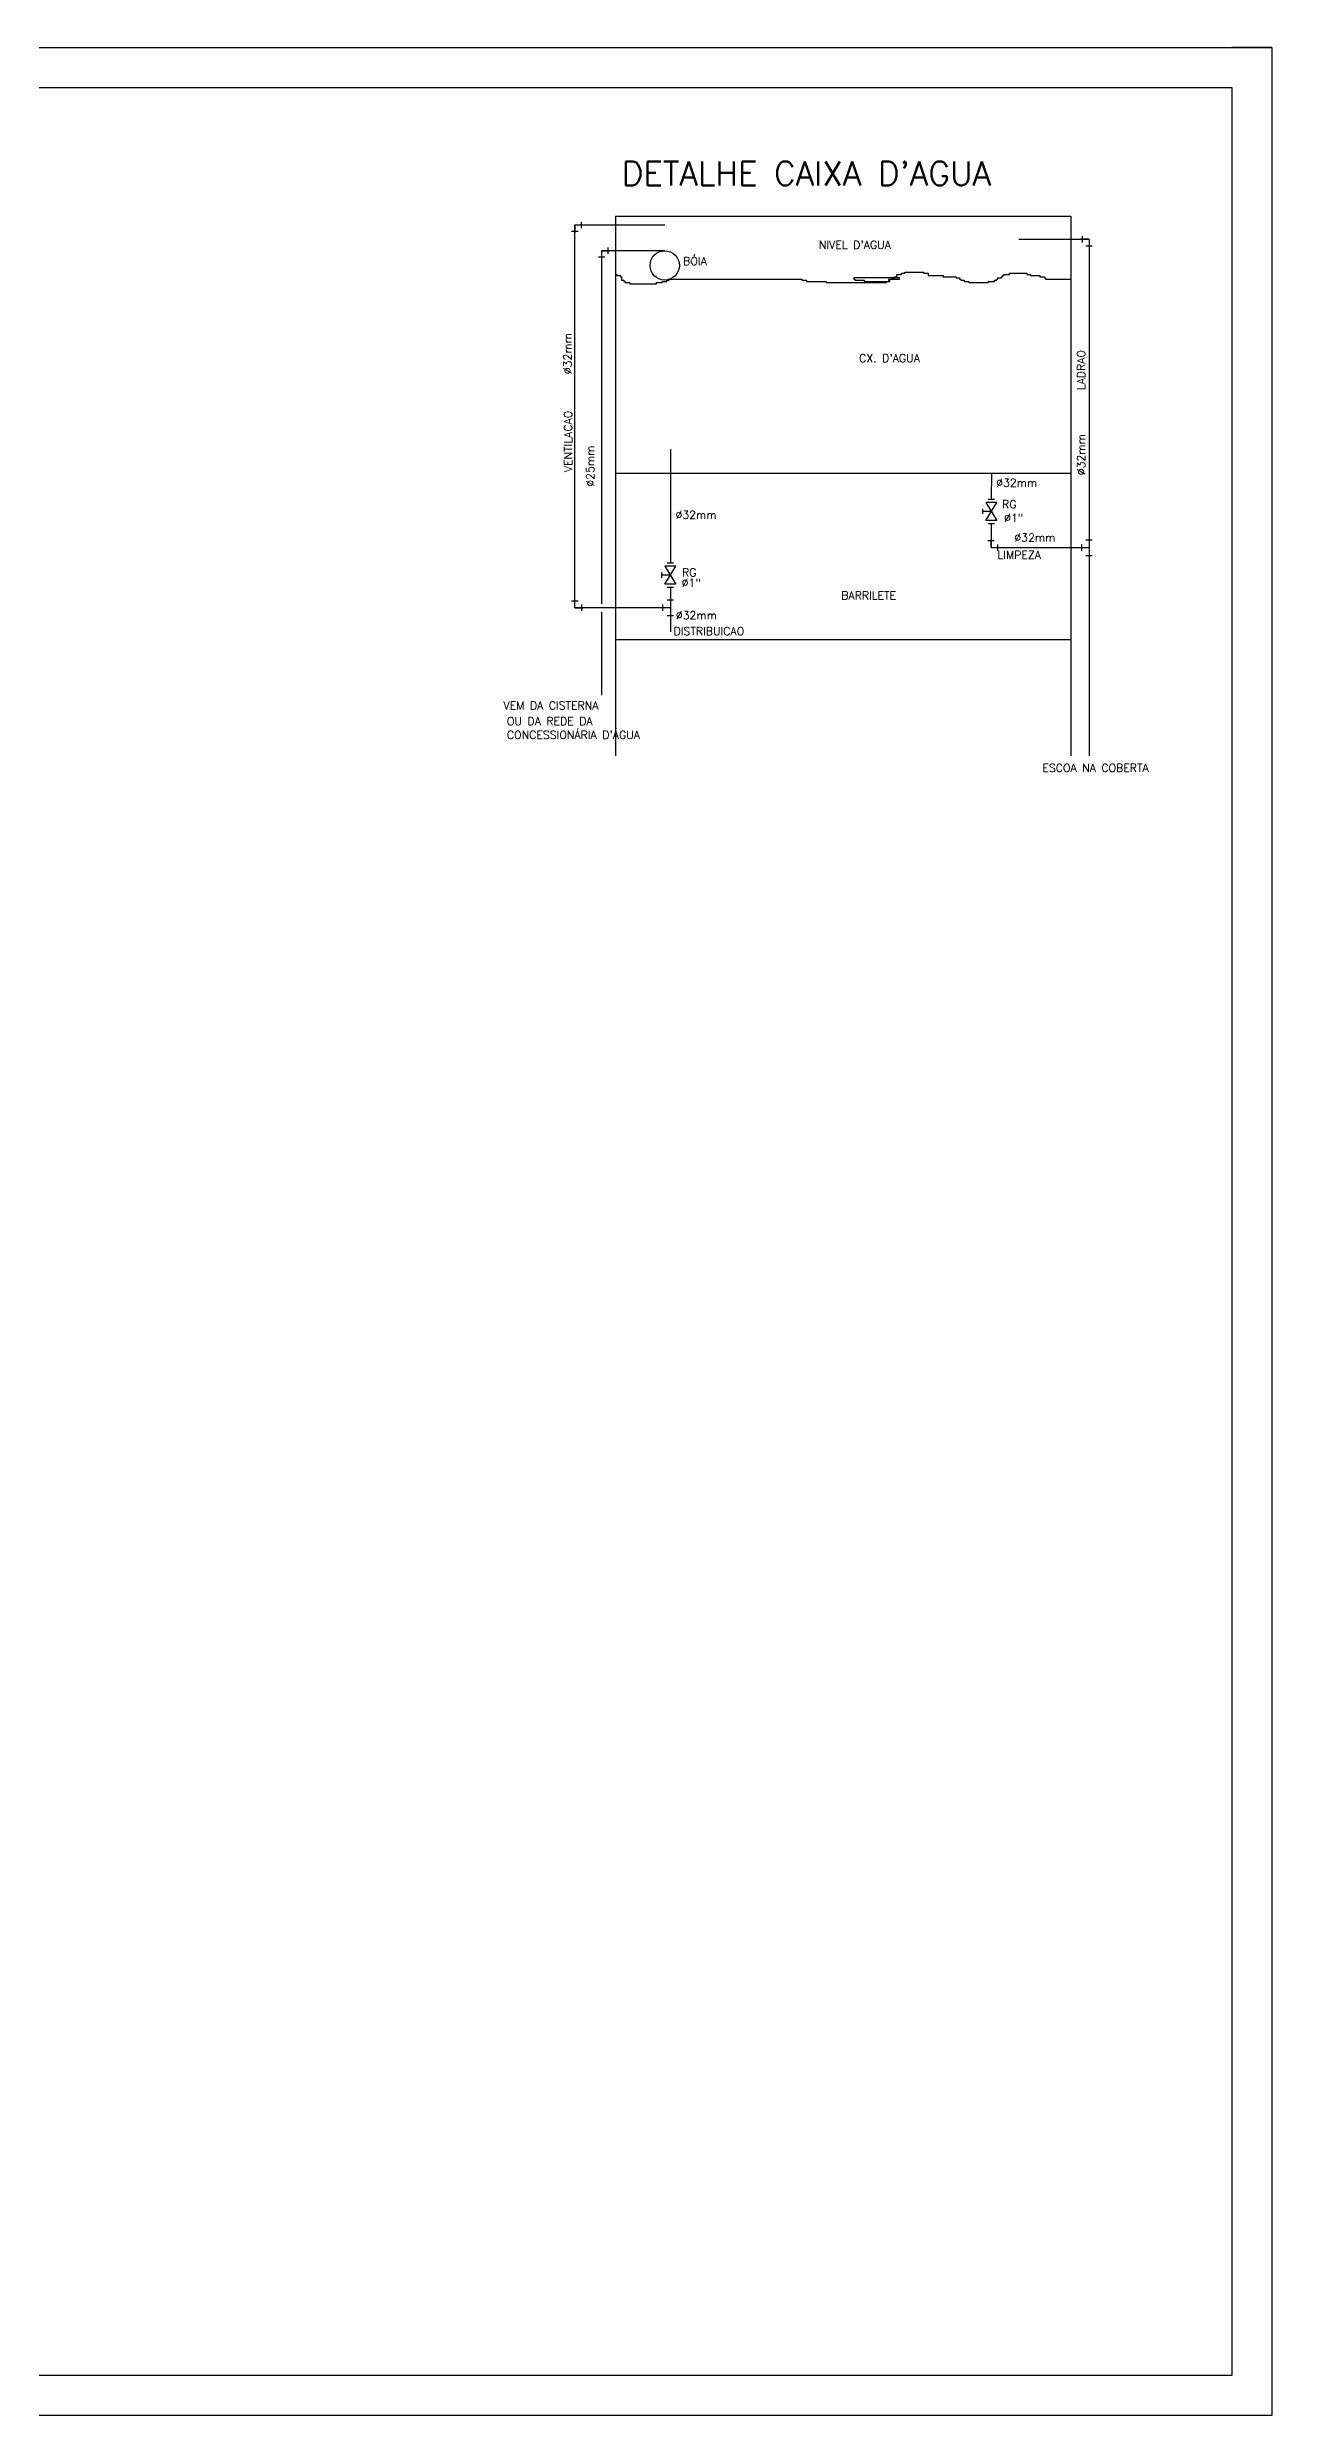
# Model space of a CAD drawing. Header units: millimetres. Extents: x 1111 to 1959, y -391 to -319.
# Drawn here: x 1789.68 to 1812.63, y -390.89 to -346.49 of the extents above; entities that cross this region are included whole.
import ezdxf
from ezdxf.enums import TextEntityAlignment as Align

# ---------------------------------------------------------------- set-up
doc = ezdxf.new("R2010")
doc.units = ezdxf.units.MM
for name, color, linetype in [('CERC02', 3, 'Continuous'), ('CERCAD-1', 1, 'Continuous'), ('CERCAD-2', 7, 'Continuous'), ('CONEXAO_AG_FRIA', 3, 'Continuous'), ('TEXT', 2, 'Continuous'), ('TUBOS_AG_FRIA', 2, 'Continuous'), ('TUBULACAO', 2, 'Continuous')]:
    doc.layers.add(name, color=color, linetype=linetype)
doc.styles.add('ROMANS', font='romans')

# ---------------------------------------------------------------- blocks, each defined once
blk = doc.blocks.new('*U405', base_point=(153, 768.2))
for p, q in [((161.4, 764.2), (161.4, 772.2)), ((157, 760.2), (149, 760.2)), ((153, 768.2), (153, 758.7)), ((153, 768.2), (163.2, 768.2))]:
    blk.add_line(p, q)
blk = doc.blocks.new('*U403', base_point=(238.9, 448))
for p, q in [((242.9, 458), (234.9, 458)), ((248.5, 444), (248.5, 452)), ((242.9, 438.4), (234.9, 438.4))]:
    blk.add_line(p, q)
blk = doc.blocks.new('*U404', base_point=(639.9, 334.3))
for p, q in [((643.9, 342.8), (635.9, 342.8)), ((639.9, 334.3), (639.9, 344.6)), ((639.9, 334.3), (649.4, 334.3)), ((647.9, 338.3), (647.9, 330.3))]:
    blk.add_line(p, q)
blk = doc.blocks.new('*U407', base_point=(762.3, 334.3))
for p, q in [((752.8, 338.3), (752.8, 330.3)), ((758.3, 343.9), (766.3, 343.9)), ((758.3, 324.3), (766.3, 324.3))]:
    blk.add_line(p, q)
blk = doc.blocks.new('*U402', base_point=(238.9, 299.9))
at = {"linetype": 'Continuous'}
blk.add_line((228.2, 296.7), (228.2, 303.2), dxfattribs=at)
for p, q in [((238.9, 299.9), (228.2, 299.9)), ((245.8, 311.1), (232, 311.1)), ((232, 288.7), (245.8, 311.1)), ((232, 311.1), (245.8, 288.7)), ((234.9, 315.1), (242.9, 315.1)), ((245.8, 288.7), (232, 288.7)), ((234.9, 284.7), (242.9, 284.7))]:
    blk.add_line(p, q)
blk = doc.blocks.new('*U406', base_point=(762.3, 782.4))
for p, q in [((762.3, 782.4), (752.1, 782.4)), ((753.9, 778.4), (753.9, 786.4)), ((758.3, 774.4), (766.3, 774.4)), ((762.3, 782.4), (762.3, 773))]:
    blk.add_line(p, q)

msp = doc.modelspace()

# ---------------------------------------------------------------- linework, layer by layer
for p, q in [((1800.328, -349.653), (1800.328, -359.774)), ((1800.328, -349.653), (1808.867, -349.653)), ((1808.867, -349.653), (1808.867, -359.774)), ((1800.328, -350.749), (1800.356, -350.749)), ((1800.356, -350.749), (1800.356, -350.77)), ((1805.603, -350.792), (1805.603, -350.749)), ((1805.603, -350.749), (1805.69, -350.749)), ((1805.69, -350.727), (1805.755, -350.727)), ((1805.69, -350.749), (1805.69, -350.727)), ((1805.755, -350.727), (1805.755, -350.705)), ((1805.755, -350.705), (1806.104, -350.705)), ((1806.104, -350.705), (1806.104, -350.727)), ((1806.104, -350.727), (1806.191, -350.727)), ((1806.191, -350.727), (1806.191, -350.77)), ((1807.609, -350.77), (1807.609, -350.749)), ((1807.609, -350.749), (1807.718, -350.749)), ((1807.718, -350.749), (1807.718, -350.727)), ((1807.718, -350.727), (1808.045, -350.727)), ((1808.045, -350.727), (1808.045, -350.749)), ((1808.045, -350.749), (1808.11, -350.749)), ((1808.11, -350.749), (1808.11, -350.77)), ((1800.356, -350.77), (1800.422, -350.77)), ((1800.422, -350.77), (1800.422, -350.792)), ((1800.422, -350.792), (1800.444, -350.792)), ((1800.444, -350.792), (1800.444, -350.858)), ((1800.444, -350.858), (1800.487, -350.858)), ((1800.487, -350.858), (1800.487, -350.879)), ((1800.487, -350.879), (1800.509, -350.879)), ((1800.509, -350.879), (1800.509, -350.901)), ((1800.509, -350.901), (1800.596, -350.901)), ((1800.596, -350.901), (1800.596, -350.923)), ((1800.596, -350.923), (1801.098, -350.923)), ((1801.098, -350.901), (1801.207, -350.901)), ((1801.098, -350.923), (1801.098, -350.901)), ((1801.207, -350.901), (1801.207, -350.879)), ((1801.207, -350.879), (1801.294, -350.879)), ((1801.294, -350.858), (1801.338, -350.858)), ((1801.294, -350.879), (1801.294, -350.858)), ((1801.338, -350.836), (1803.821, -350.836)), ((1801.338, -350.858), (1801.338, -350.836)), ((1803.821, -350.836), (1803.821, -350.858)), ((1803.821, -350.858), (1803.908, -350.858)), ((1803.908, -350.858), (1803.908, -350.879)), ((1803.908, -350.879), (1804.279, -350.879)), ((1804.279, -350.879), (1804.279, -350.901)), ((1804.279, -350.901), (1805.413, -350.901)), ((1805.653, -350.814), (1804.796, -350.814)), ((1804.796, -350.814), (1804.796, -350.836)), ((1804.796, -350.836), (1804.818, -350.836)), ((1804.818, -350.836), (1804.818, -350.858)), ((1804.818, -350.858), (1804.992, -350.858)), ((1804.992, -350.858), (1804.992, -350.879)), ((1804.992, -350.879), (1805.472, -350.879)), ((1805.413, -350.901), (1805.413, -350.879)), ((1805.413, -350.879), (1805.456, -350.879)), ((1805.456, -350.836), (1805.653, -350.836)), ((1805.456, -350.879), (1805.456, -350.836)), ((1805.472, -350.836), (1805.515, -350.836)), ((1805.472, -350.879), (1805.472, -350.836)), ((1805.515, -350.814), (1805.559, -350.814)), ((1805.515, -350.836), (1805.515, -350.814)), ((1805.559, -350.814), (1805.559, -350.792)), ((1805.559, -350.792), (1805.603, -350.792)), ((1805.653, -350.836), (1805.653, -350.814)), ((1806.191, -350.77), (1806.475, -350.77)), ((1806.475, -350.77), (1806.475, -350.792)), ((1806.475, -350.792), (1806.715, -350.792)), ((1806.715, -350.792), (1806.715, -350.814)), ((1806.715, -350.814), (1806.78, -350.814)), ((1806.78, -350.814), (1806.78, -350.836)), ((1806.78, -350.836), (1806.802, -350.836)), ((1806.802, -350.836), (1806.802, -350.858)), ((1806.802, -350.858), (1806.867, -350.858)), ((1806.867, -350.858), (1806.867, -350.879)), ((1806.867, -350.879), (1806.955, -350.879)), ((1806.955, -350.879), (1806.955, -350.901)), ((1806.955, -350.901), (1807.325, -350.901)), ((1807.325, -350.879), (1807.434, -350.879)), ((1807.325, -350.901), (1807.325, -350.879)), ((1807.434, -350.858), (1807.478, -350.858)), ((1807.434, -350.879), (1807.434, -350.858)), ((1807.478, -350.836), (1807.5, -350.836)), ((1807.478, -350.858), (1807.478, -350.836)), ((1807.5, -350.814), (1807.565, -350.814)), ((1807.5, -350.836), (1807.5, -350.814)), ((1807.565, -350.792), (1807.587, -350.792)), ((1807.565, -350.814), (1807.565, -350.792)), ((1807.587, -350.77), (1807.609, -350.77)), ((1807.587, -350.792), (1807.587, -350.77)), ((1808.11, -350.77), (1808.285, -350.77)), ((1808.285, -350.77), (1808.285, -350.792)), ((1808.285, -350.792), (1808.372, -350.792)), ((1808.372, -350.792), (1808.372, -350.814)), ((1808.372, -350.814), (1808.394, -350.814)), ((1808.394, -350.814), (1808.394, -350.836)), ((1808.394, -350.836), (1808.867, -350.836)), ((1800.328, -354.472), (1808.867, -354.472)), ((1800.328, -357.595), (1808.867, -357.595))]:
    msp.add_line(p, q)
msp.add_circle((1801.252, -350.579), 0.275)
at = {"layer": 'CERCAD-1'}
msp.add_lwpolyline([(1811.883, -390.141), (1748.882, -390.141), (1748.882, -347.241), (1811.883, -347.241)], close=True, dxfattribs=at)
at = {"layer": 'CERCAD-2'}
for p, q in [((1748.132, -346.491), (1812.633, -346.491)), ((1812.633, -346.491), (1811.883, -346.491)), ((1812.633, -346.491), (1811.883, -346.491)), ((1812.633, -346.491), (1812.633, -390.891)), ((1812.633, -390.891), (1746.632, -390.891))]:
    msp.add_line(p, q, dxfattribs=at)
at = {"layer": 'TUBOS_AG_FRIA'}
for p, q in [((1799.567, -356.996), (1799.567, -349.821)), ((1799.567, -349.821), (1801.252, -349.821)), ((1801.358, -356.996), (1799.567, -356.996))]:
    msp.add_line(p, q, dxfattribs=at)
at = {"layer": 'TUBULACAO'}
for p, q in [((1800.069, -350.304), (1800.069, -356.921)), ((1801.246, -350.304), (1800.069, -350.304)), ((1807.892, -350.09), (1809.209, -350.09)), ((1809.209, -350.09), (1809.209, -359.774)), ((1801.358, -354.023), (1801.358, -356.158)), ((1807.378, -354.472), (1807.376, -354.963)), ((1807.374, -355.419), (1807.372, -355.87)), ((1807.372, -355.87), (1809.209, -355.87)), ((1801.358, -356.614), (1801.358, -357.449)), ((1800.069, -357.071), (1800.069, -358.638))]:
    msp.add_line(p, q, dxfattribs=at)

# ---------------------------------------------------------------- block references
at = {"layer": 'CONEXAO_AG_FRIA', "yscale": 0.015, "zscale": 0.015}
for name, p, xscale in [('*U405', (1799.567, -349.821), 0.015), ('*U405', (1800.069, -350.304), 0.015), ('*U406', (1809.209, -350.09), 0.015), ('*U402', (1807.376, -355.191), 0.015), ('*U404', (1807.372, -355.87), 0.015), ('*U407', (1809.209, -355.87), 0.015), ('*U402', (1801.358, -356.386), 0.015), ('*U403', (1801.358, -356.996), -0.015)]:
    msp.add_blockref(name, p, dxfattribs=dict(at, xscale=xscale))
at = {"layer": 'CONEXAO_AG_FRIA', "xscale": -0.015, "yscale": 0.015, "zscale": 0.015, "rotation": 180}
msp.add_blockref('*U405', (1799.567, -356.996), dxfattribs=at)

# ---------------------------------------------------------------- texts
at = {"layer": 'CERC02', "style": 'ROMANS'}
for s, p in [("NIVEL D'AGUA", (1804.143, -350.118)), ('BÓIA', (1801.597, -350.423)), ("CX. D'AGUA ", (1804.898, -352.243)), ('%%C32mm', (1807.467, -354.579)), ('%%C32mm', (1801.454, -355.181)), ('RG', (1807.579, -354.981)), ('%%C1"', (1807.616, -355.237)), ('%%C32mm', (1807.807, -355.607)), ('LIMPEZA', (1807.491, -355.932)), ('%%C1"', (1801.57, -356.454)), ('RG', (1801.577, -356.26)), ('BARRILETE', (1804.563, -356.69)), ('DISTRIBUICAO', (1801.418, -357.361)), ('%%C32mm', (1801.46, -357.064)), ('VEM DA CISTERNA', (1798.229, -358.755)), ('OU DA REDE DA', (1798.293, -359.049)), ("CONCESSIONÁRIA D'ÁGUA", (1798.293, -359.306)), ('ESCOA NA COBERTA', (1808.334, -359.924))]:
    msp.add_text(s, height=0.15, dxfattribs=at).set_placement(p, align=Align.TOP_LEFT)
for s, p in [('%%C32mm', (1799.355, -352.62)), ('LADRAO', (1808.984, -352.919)), ('VENTILACAO', (1799.364, -354.455)), ('%%C32mm', (1808.984, -354.514)), ('%%C25mm', (1799.781, -354.728))]:
    msp.add_text(s, height=0.15, rotation=90, dxfattribs=at).set_placement(p, align=Align.TOP_LEFT)
at = {"layer": 'TEXT', "color": 2, "style": 'ROMANS'}
msp.add_text("DETALHE CAIXA D'AGUA", height=0.45, dxfattribs=at).set_placement((1800.448, -348.628), align=Align.TOP_LEFT)

doc.saveas('drawing.dxf')
